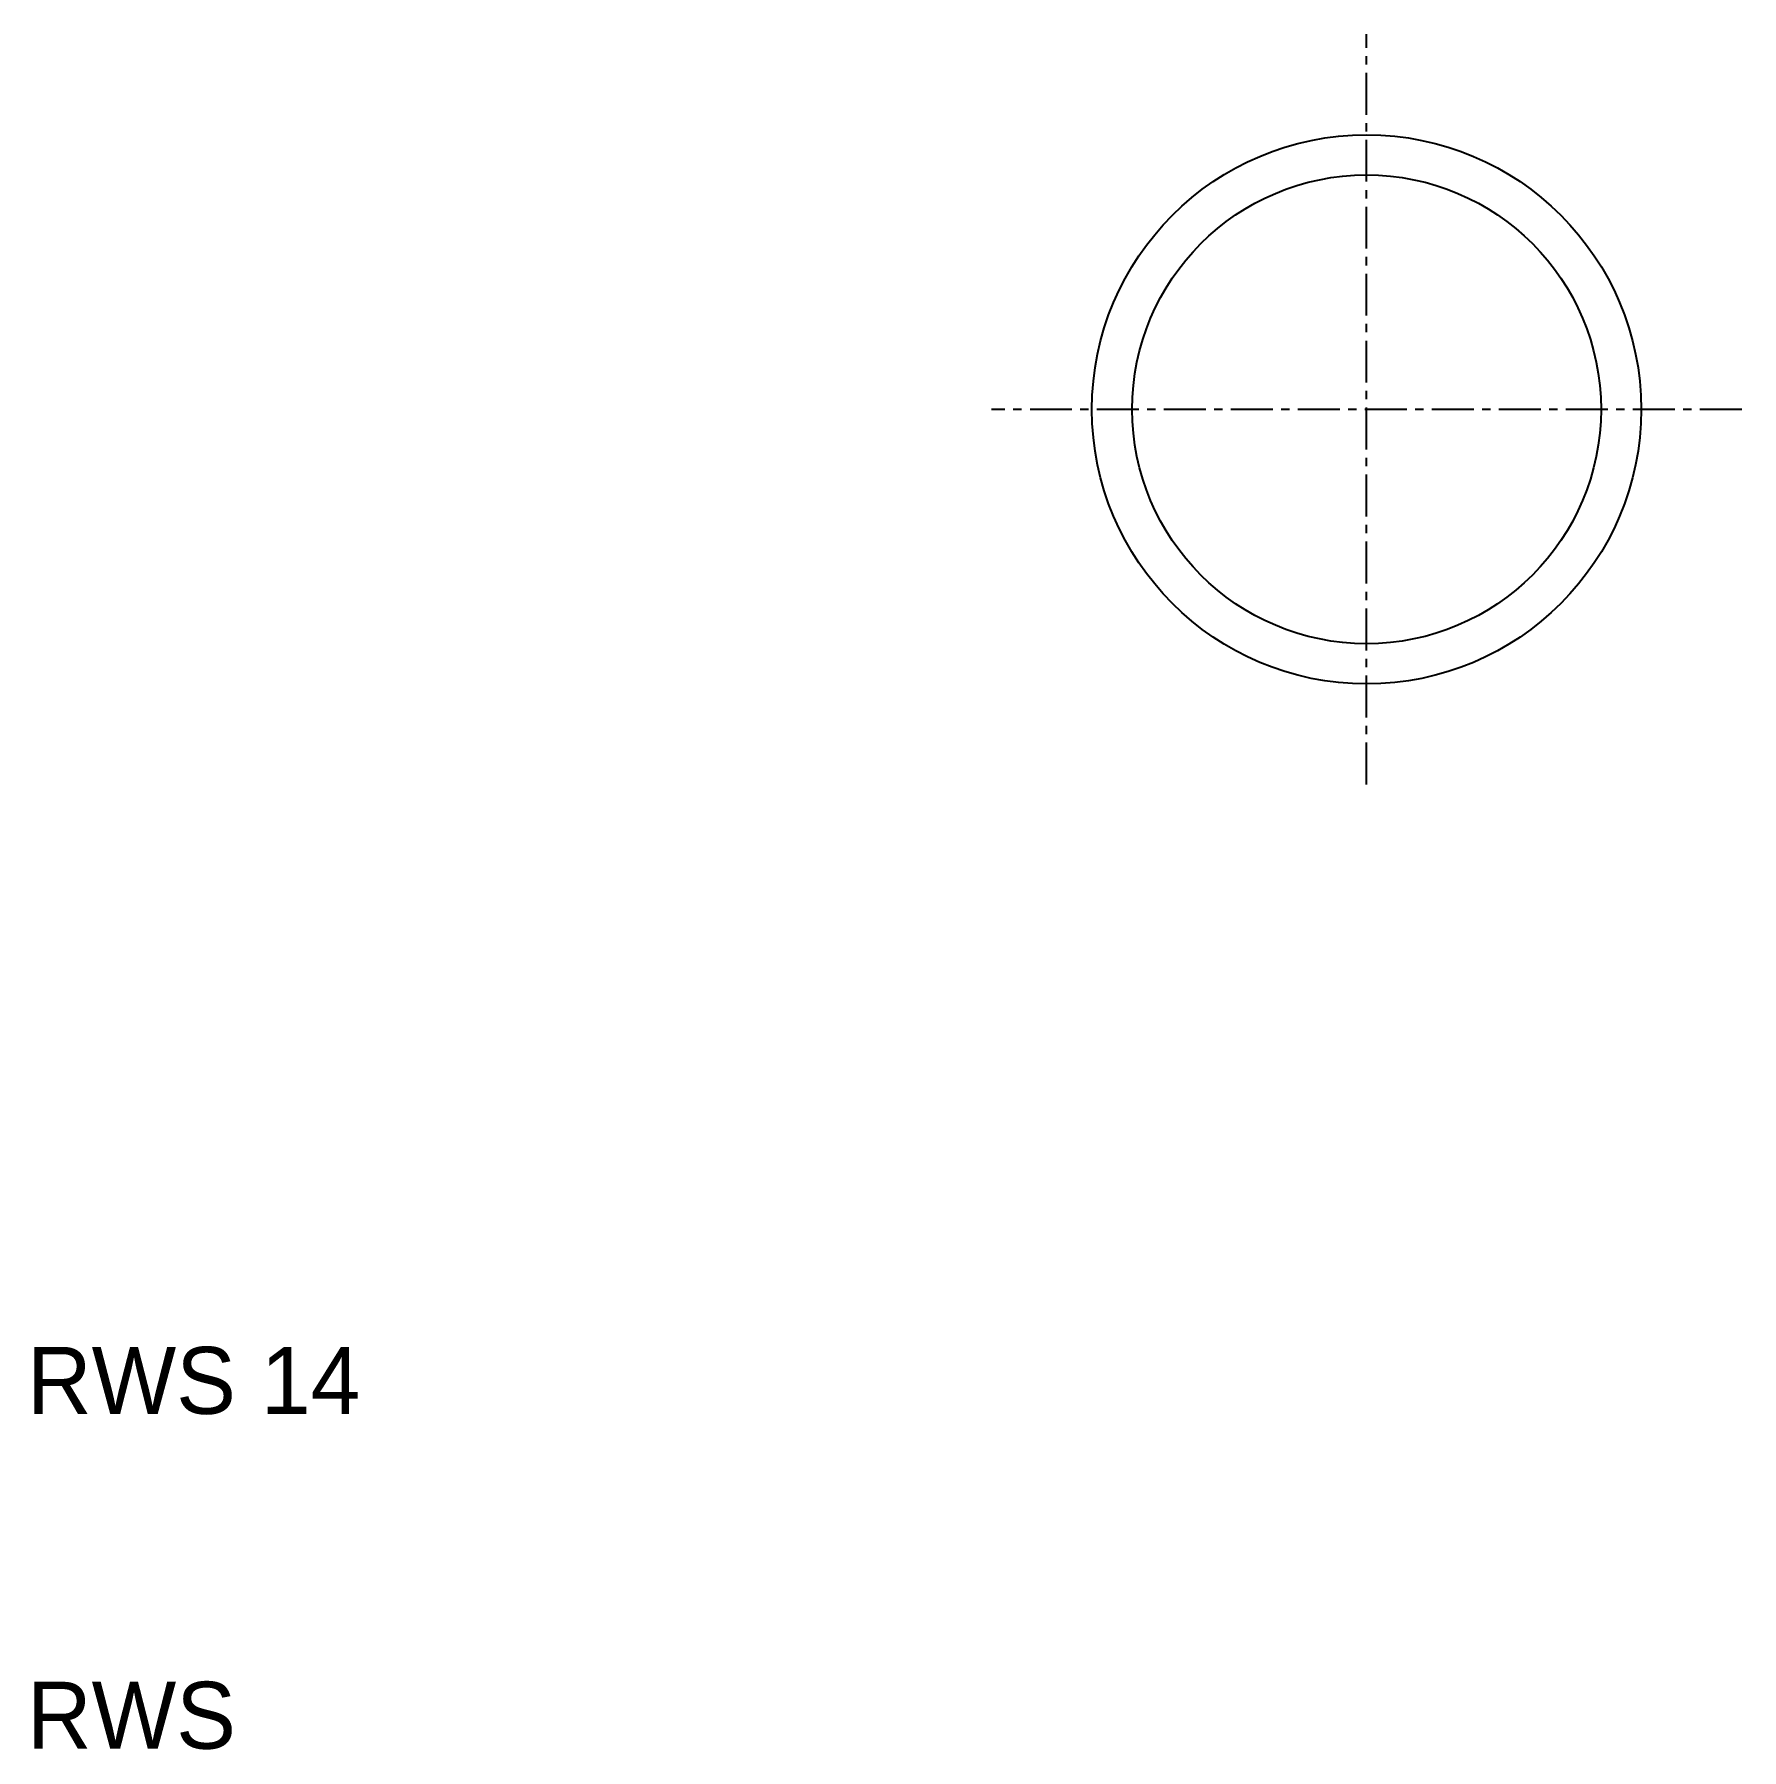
# Model space of a CAD drawing. Extents: x 10.2 to 61.2, y 10 to 61.2.
import ezdxf

# ---------------------------------------------------------------- set-up
doc = ezdxf.new("R2010")
doc.units = 0
doc.linetypes.add('CENTER', pattern=[2, 1.25, -0.25, 0.25, -0.25])
doc.layers.get('0').update_dxf_attribs({"linetype": 'CONTINUOUS'})
doc.layers.add('CENTER', color=1, linetype='CENTER')

msp = doc.modelspace()

# ---------------------------------------------------------------- linework, layer by layer
at = {"color": 7, "linetype": 'CONTINUOUS'}
for radius in [8.2, 7]:
    msp.add_circle((50, 50), radius, dxfattribs=at)
at = {"layer": 'CENTER', "color": 1, "linetype": 'CENTER'}
for p, q in [((50, 38.8), (50, 61.2)), ((61.2, 50), (38.8, 50))]:
    msp.add_line(p, q, dxfattribs=at)

# ---------------------------------------------------------------- texts
at = {"color": 7, "linetype": 'CONTINUOUS'}
for s, p in [('RWS 14', (10, 20)), ('RWS', (10, 10))]:
    msp.add_text(s, height=2, dxfattribs=at).set_placement(p)

doc.saveas('drawing.dxf')
